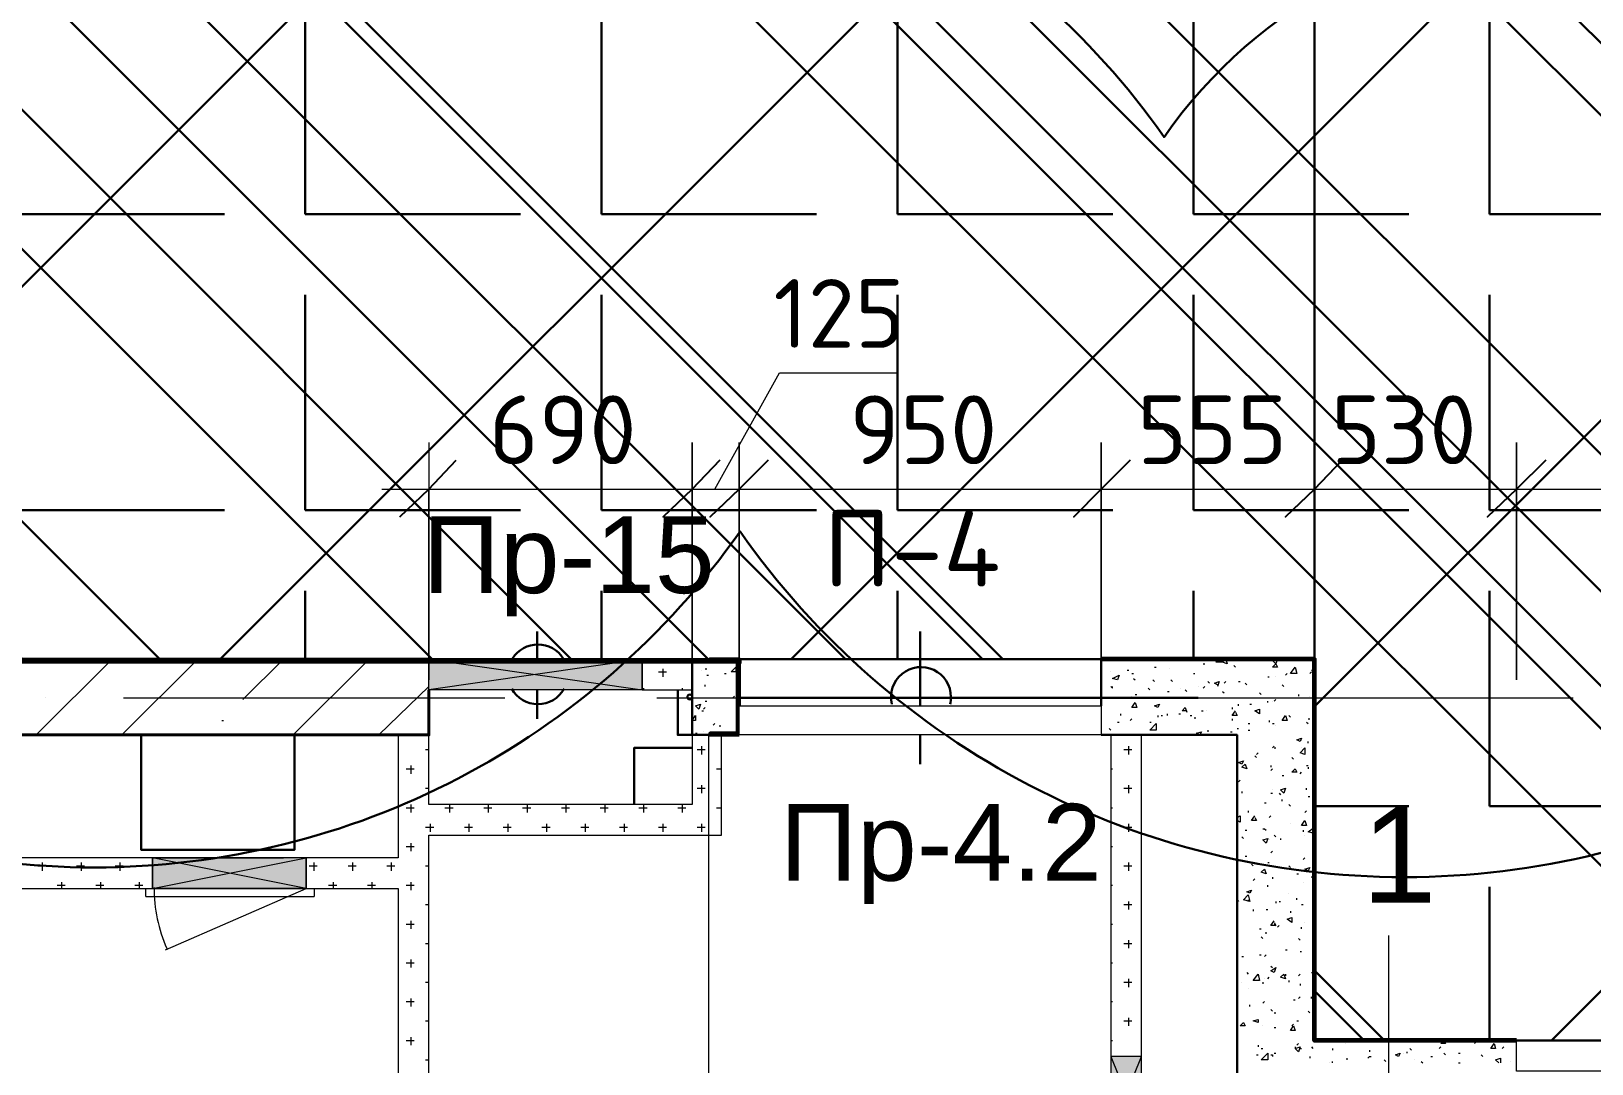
# Model space of a CAD drawing. Header units: millimetres. Extents: x -84737 to 172119, y -43083 to 59399.
# Drawn here: x 18666 to 22753, y 43519 to 46224 of the extents above; entities that cross this region are included whole.
import ezdxf

# ---------------------------------------------------------------- set-up
doc = ezdxf.new("R2010")
doc.units = ezdxf.units.MM
for name, color, linetype, lineweight in [('17) Краска СТ-3.1 стена', 6, 'Continuous', 60), ('19) Краска ПТ-5 потолок', 161, 'Continuous', 30), ('20) Шпакл. баз. фин Стена', 40, 'Continuous', 60), ('22) Шпакл. баз. фин. Потолок', 102, 'Continuous', 30), ('3) Плинутс ПЛ-1', 6, 'Continuous', 30), ('5) Затарка материала', 160, 'Continuous', 30), ('6) Уборка мусора', 20, 'Continuous', 30), ('9) Плитка КР-2 600х600', 110, 'Continuous', 30)]:
    doc.layers.add(name, color=color, linetype=linetype, lineweight=lineweight)
for name, color, linetype in [('PDF _Двери', 7, 'Continuous'), ('PDF _Марки', 7, 'Continuous'), ('PDF _Обобщенные модели', 7, 'Continuous'), ('PDF _Окна', 7, 'Continuous'), ('PDF _Оси', 7, 'Continuous'), ('PDF _Перекрытия', 7, 'Continuous'), ('PDF _Размеры-100', 7, 'Continuous'), ('PDF _Стены', 7, 'Continuous'), ('PDF _Текст', 7, 'Continuous'), ('PDF _Элементы узлов', 7, 'Continuous')]:
    doc.layers.add(name, color=color, linetype=linetype)
doc.styles.add('PDF GOSTCommon', font='arial.ttf')
doc.styles.add('PDF ISOCPEUR', font='isocpeur.ttf')

msp = doc.modelspace()

# ---------------------------------------------------------------- hatches: boundary and pattern name
at = {"layer": '19) Краска ПТ-5 потолок'}
h = msp.add_hatch(dxfattribs=at)
h.set_pattern_fill('ANSI34', color=256, scale=80, angle=90)
h.paths.add_polyline_path([(22027.2, 47077.3), (10407.1, 47077.3), (10407.1, 45159.6), (12786.1, 45159.6), (12786.1, 44579.7), (22027.2, 44579.7)])
h.paths.add_polyline_path([(26785.3, 47077.3), (24503.6, 47077.3), (22027.2, 47077.3), (22027.2, 43580.7), (26785.3, 43580.7)])
h.paths.add_polyline_path([(34714, 47077.3), (26785.3, 47077.3), (26785.3, 44579.7), (34714, 44579.7)])
h.paths.add_polyline_path([(30256.5, 49778.1), (24503.6, 49778.1), (24503.6, 47077.3), (30256.5, 47077.3)])
h.paths.add_polyline_path([(44556.2, 47077.3), (39984.4, 47077.3), (34904.5, 47077.3), (34904.5, 44579.7), (44556.2, 44579.7)])
h.paths.add_polyline_path([(44556.2, 49096.5), (41457.5, 49096.5), (41457.5, 49778.1), (39984.4, 49778.1), (39984.4, 47077.3), (44556.2, 47077.3)])
at = {"layer": '22) Шпакл. баз. фин. Потолок'}
h = msp.add_hatch(dxfattribs=at)
h.set_pattern_fill('ANSI37', color=256, scale=333)
h.paths.add_polyline_path([(22027.2, 47077.3), (10407.1, 47077.3), (10407.1, 45159.6), (12786.1, 45159.6), (12786.1, 44579.7), (22027.2, 44579.7)])
h.paths.add_polyline_path([(26785.3, 47077.3), (24503.6, 47077.3), (22027.2, 47077.3), (22027.2, 43580.7), (26785.3, 43580.7)])
h.paths.add_polyline_path([(34714, 47077.3), (26785.3, 47077.3), (26785.3, 44579.7), (34714, 44579.7)])
h.paths.add_polyline_path([(30256.5, 49778.1), (24503.6, 49778.1), (24503.6, 47077.3), (30256.5, 47077.3)])
h.paths.add_polyline_path([(44556.2, 47077.3), (39984.4, 47077.3), (34904.5, 47077.3), (34904.5, 44579.7), (44556.2, 44579.7)])
h.paths.add_polyline_path([(44556.2, 49096.5), (41457.5, 49096.5), (41457.5, 49778.1), (39984.4, 49778.1), (39984.4, 47077.3), (44556.2, 47077.3)])
at = {"layer": '9) Плитка КР-2 600х600'}
h = msp.add_hatch(dxfattribs=at)
h.set_pattern_fill('ANGLE', color=256, scale=111)
h.set_pattern_definition([(0, (0, 0), (0, 775.335), [563.88, -211.455]), (90, (0, 0), (-775.335, 5e-14), [563.88, -211.455])])
h.paths.add_polyline_path([(22027.2, 47077.3), (10407.1, 47077.3), (10407.1, 45159.6), (12786.1, 45159.6), (12786.1, 44579.7), (22027.2, 44579.7)])
h.paths.add_polyline_path([(26785.3, 47077.3), (24503.6, 47077.3), (22027.2, 47077.3), (22027.2, 43580.7), (26785.3, 43580.7)])
h.paths.add_polyline_path([(34714, 47077.3), (26785.3, 47077.3), (26785.3, 44579.7), (34714, 44579.7)])
h.paths.add_polyline_path([(30256.5, 49778.1), (24503.6, 49778.1), (24503.6, 47077.3), (30256.5, 47077.3)])
h.paths.add_polyline_path([(44556.2, 47077.3), (39984.4, 47077.3), (34904.5, 47077.3), (34904.5, 44579.7), (44556.2, 44579.7)])
h.paths.add_polyline_path([(44556.2, 49096.5), (41457.5, 49096.5), (41457.5, 49778.1), (39984.4, 49778.1), (39984.4, 47077.3), (44556.2, 47077.3)])

# ---------------------------------------------------------------- linework, layer by layer
at = {"layer": '17) Краска СТ-3.1 стена'}
for points in [[(20526.5, 44573.4), (12786.1, 44573.4), (12786.1, 45159.6), (10407.1, 45159.6)], [(22556.3, 43580.7), (22027.2, 43580.7), (22027.2, 44579.7), (21468.4, 44579.7)]]:
    msp.add_lwpolyline(points, dxfattribs=at)
at = {"layer": '20) Шпакл. баз. фин Стена'}
for points in [[(20526.5, 44573.4), (12786.1, 44573.4), (12786.1, 45159.6), (10407.1, 45159.6)], [(22556.3, 43580.7), (22027.2, 43580.7), (22027.2, 44579.7), (21468.4, 44579.7)]]:
    msp.add_lwpolyline(points, dxfattribs=at)
at = {"layer": '3) Плинутс ПЛ-1'}
for points in [[(20526.5, 44573.4), (12786.1, 44573.4), (12786.1, 45159.6), (10407.1, 45159.6)], [(22556.3, 43580.7), (22027.2, 43580.7), (22027.2, 44579.7), (21468.4, 44579.7)]]:
    msp.add_lwpolyline(points, dxfattribs=at)
at = {"layer": '5) Затарка материала'}
msp.add_lwpolyline([(14005.6, 44914.1, -0.520567), (15891.5, 45947, -0.520567), (18277.8, 45947, -0.520567), (21632.8, 45947, -0.520567), (23780.9, 45947, -0.520567), (25898.1, 45947, -0.520567), (28535.8, 45947, -0.520567), (30735.2, 45947, -0.520567), (33386.2, 45947, -0.520567), (35941.4, 45947, -0.520567), (38114.4, 45947, -0.520567), (40309.8, 45947, -0.520567), (41526.6, 44914.1, -0.520567), (38424.9, 44914.1, -0.520567), (34946.2, 44914.1, -0.520567), (31919.6, 44914.1, -0.520567), (29416.6, 44914.1, -0.520567), (26366.2, 44914.1, -0.520567), (24002.3, 44914.1, -0.520567), (20522.4, 44914.1, -0.520567), (17139.8, 44914.1, -0.520567)], format="xyb", close=True, dxfattribs=at)
at = {"layer": '6) Уборка мусора'}
msp.add_lwpolyline([(14005.6, 44914.1, -0.520567), (15891.5, 45947, -0.520567), (18277.8, 45947, -0.520567), (21632.8, 45947, -0.520567), (23780.9, 45947, -0.520567), (25898.1, 45947, -0.520567), (28535.8, 45947, -0.520567), (30735.2, 45947, -0.520567), (33386.2, 45947, -0.520567), (35941.4, 45947, -0.520567), (38114.4, 45947, -0.520567), (40309.8, 45947, -0.520567), (41526.6, 44914.1, -0.520567), (38424.9, 44914.1, -0.520567), (34946.2, 44914.1, -0.520567), (31919.6, 44914.1, -0.520567), (29416.6, 44914.1, -0.520567), (26366.2, 44914.1, -0.520567), (24002.3, 44914.1, -0.520567), (20522.4, 44914.1, -0.520567), (17139.8, 44914.1, -0.520567)], format="xyb", close=True, dxfattribs=at)
at = {"layer": '9) Плитка КР-2 600х600'}
msp.add_lwpolyline([(10407.1, 45159.6), (10407.1, 47077.3), (22027.2, 47077.3), (22027.2, 44579.7), (12786.1, 44579.7)], dxfattribs=at)
msp.add_lwpolyline([(22027.2, 47077.3), (26785.3, 47077.3), (26785.3, 43580.7), (22027.2, 43580.7)], close=True, dxfattribs=at)
at = {"layer": 'PDF _Двери', "lineweight": 18}
for points in [[(20520.2, 44456.9), (21468.4, 44456.9), (21468.4, 44380.7), (20520.2, 44380.7)], [(24004.1, 43500.2), (22556.3, 43500.2), (22556.3, 43580.7), (24004.1, 43580.7)]]:
    msp.add_lwpolyline(points, close=True, dxfattribs=at)
at = {"layer": 'PDF _Марки', "lineweight": 9}
for points in [[(20439.7, 44380.7), (20439.7, 43356.3)], [(22221.9, 43479.1), (22221.9, 43855.8)]]:
    msp.add_lwpolyline(points, dxfattribs=at)
at = {"layer": 'PDF _Обобщенные модели', "lineweight": 30}
for points in [[(19991, 44651.7), (19991, 44579.7)], [(20994.3, 44651.7), (20994.3, 44456.9)], [(19991, 44499.3), (19991, 44423.1)], [(20359.3, 44499.3), (20359.3, 44380.7), (20397.4, 44380.7)], [(20520.2, 44478.1), (21722.4, 44478.1)], [(20994.3, 44380.7), (20994.3, 44304.5)]]:
    msp.add_lwpolyline(points, dxfattribs=at)
at = {"layer": 'PDF _Обобщенные модели', "lineweight": 50}
msp.add_lwpolyline([(20520.2, 44456.9), (20520.2, 44579.7), (20444, 44579.7), (20444, 44575.5), (20515.9, 44575.5), (20515.9, 44385), (20444, 44385), (20444, 44380.7), (20520.2, 44380.7)], dxfattribs=at)
at = {"layer": 'PDF _Обобщенные модели', "lineweight": 30}
msp.add_lwpolyline([(21072.4, 44461.3, 0.061079), (21074.7, 44480.2, 1.130009), (20920.4, 44461.3)], format="xyb", dxfattribs=at)
msp.add_circle((20391.1, 44480.2), 6.35, dxfattribs=at)
for start, end in [(32.2308, 147.7692), (208.9637, 331.0363)]:
    msp.add_arc((19993.1, 44539.5), 78.3, start, end, dxfattribs=at)
at = {"layer": 'PDF _Окна', "color": 8, "true_color": 0x808080, "transparency": 33554559}
for points in [[(19707.4, 44499.3), (20266.2, 44499.3), (19707.4, 44579.7)], [(20266.2, 44499.3), (19707.4, 44579.7), (20266.2, 44579.7)], [(19385.7, 44059), (18983.5, 44059), (19385.7, 43978.6)], [(18983.5, 44059), (19385.7, 43978.6), (18983.5, 43978.6)], [(21493.8, 43538.3), (21493.8, 43339.4), (21574.2, 43538.3)], [(21493.8, 43339.4), (21574.2, 43538.3), (21574.2, 43339.4)]]:
    msp.add_solid(points, dxfattribs=at)
at = {"layer": 'PDF _Оси', "lineweight": 9}
for points in [[(18704.1, 44478.1), (18704.1, 44478.1)], [(18907.3, 44478.1), (19906.4, 44478.1)], [(20105.3, 44478.1), (20105.3, 44478.1)], [(20304.3, 44478.1), (21307.5, 44478.1)], [(21506.5, 44478.1), (21506.5, 44478.1)], [(21705.5, 44478.1), (22704.5, 44478.1)]]:
    msp.add_lwpolyline(points, dxfattribs=at)
at = {"layer": 'PDF _Перекрытия', "lineweight": 30}
for points in [[(19356, 44380.7), (19356, 44080.2), (18953.9, 44080.2), (18953.9, 44380.7)], [(20245, 44198.7), (20245, 44346.9), (20397.4, 44346.9)]]:
    msp.add_lwpolyline(points, dxfattribs=at)
at = {"layer": 'PDF _Размеры-100', "lineweight": 9}
for points in [[(20456.7, 45024.2), (20626, 45329), (20935, 45329)], [(19584.6, 45024.2), (20397.4, 45024.2), (20520.2, 45024.2), (21468.4, 45024.2), (22027.2, 45024.2), (22556.3, 45024.2), (24004.1, 45024.2), (24304.6, 45024.2), (24503.6, 45024.2), (24804.1, 45024.2), (26256.1, 45024.2), (26785.3, 45024.2), (27339.8, 45024.2), (28292.3, 45024.2), (28415.1, 45024.2), (29105.1, 45024.2), (29105.1, 44524.7), (29105.1, 45146.9), (29105.1, 44524.7), (29105.1, 45024.2), (34824.1, 45024.2)], [(19707.4, 45146.9), (19707.4, 44524.7), (19707.4, 45024.2)]]:
    msp.add_lwpolyline(points, dxfattribs=at)
for points in [[(20397.4, 45024.2), (20397.4, 44524.7), (20397.4, 45146.9), (20397.4, 44524.7)], [(20520.2, 45024.2), (20520.2, 44524.7), (20520.2, 45146.9), (20520.2, 44524.7)], [(21468.4, 45024.2), (21468.4, 44524.7), (21468.4, 45146.9), (21468.4, 44524.7)], [(22027.2, 45024.2), (22027.2, 44524.7), (22027.2, 45146.9), (22027.2, 44524.7)], [(22556.3, 45024.2), (22556.3, 44524.7), (22556.3, 45146.9), (22556.3, 44524.7)]]:
    msp.add_lwpolyline(points, close=True, dxfattribs=at)
at = {"layer": 'PDF _Размеры-100', "lineweight": 25}
msp.add_lwpolyline([(19631.2, 44952.2), (19707.4, 45024.2), (19779.4, 45100.4)], dxfattribs=at)
for points in [[(20469.4, 45100.4), (20397.4, 45024.2), (20321.2, 44952.2), (20397.4, 45024.2)], [(20596.4, 45100.4), (20520.2, 45024.2), (20444, 44952.2), (20520.2, 45024.2)], [(21544.6, 45100.4), (21468.4, 45024.2), (21396.4, 44952.2), (21468.4, 45024.2)], [(22099.1, 45100.4), (22027.2, 45024.2), (21951, 44952.2), (22027.2, 45024.2)], [(22632.5, 45100.4), (22556.3, 45024.2), (22480.1, 44952.2), (22556.3, 45024.2)]]:
    msp.add_lwpolyline(points, close=True, dxfattribs=at)
at = {"layer": 'PDF _Стены', "lineweight": 40}
for points in [[(19707.4, 44579.7), (12303.5, 44579.7), (12303.5, 44380.7)], [(12384, 44380.7), (19707.4, 44380.7), (19707.4, 44499.3)]]:
    msp.add_lwpolyline(points, dxfattribs=at)
at = {"layer": 'PDF _Стены', "lineweight": 9}
for points in [[(18678.7, 44380.7), (18877.7, 44579.7)], [(18903.1, 44380.7), (19102, 44579.7)], [(19220.6, 44473.9), (19326.4, 44579.7)], [(19351.8, 44380.7), (19550.8, 44579.7)], [(20321.2, 44533.1), (20321.2, 44554.3)], [(20422.8, 44550.1), (20422.8, 44550.1)], [(20439.7, 44579.7), (20444, 44575.5), (20427, 44575.5), (20427, 44579.7)], [(20431.3, 44571.2), (20435.5, 44571.2)], [(20431.3, 44554.3), (20435.5, 44554.3)], [(20477.8, 44571.2), (20482.1, 44571.2)], [(20520.2, 44550.1), (20520.2, 44545.8)], [(21536.1, 44550.1), (21540.4, 44550.1)], [(21608.1, 44558.5), (21612.3, 44558.5)], [(21646.2, 44554.3), (21646.2, 44554.3)], [(21722.4, 44575.5), (21726.6, 44575.5)], [(21735.1, 44567), (21739.3, 44567)], [(21781.7, 44579.7), (21785.9, 44571.2), (21769, 44571.2), (21773.2, 44579.7)], [(21815.5, 44562.8), (21819.8, 44558.5)], [(21929.8, 44579.7), (21925.6, 44567), (21917.1, 44575.5), (21925.6, 44579.7), (21925.6, 44575.5)], [(22018.7, 44550.1), (22022.9, 44550.1)], [(20308.5, 44545.8), (20329.7, 44545.8)], [(20431.3, 44507.7), (20431.3, 44512)], [(20435.5, 44537.4), (20439.7, 44537.4)], [(20482.1, 44541.6), (20486.3, 44541.6)], [(21493.8, 44545.8), (21493.8, 44545.8)], [(21548.8, 44541.6), (21553.1, 44541.6)], [(21553.1, 44528.9), (21557.3, 44524.7)], [(21603.9, 44524.7), (21608.1, 44520.4)], [(21650.4, 44524.7), (21654.7, 44520.4)], [(21709.7, 44541.6), (21713.9, 44541.6)], [(21747.8, 44520.4), (21752, 44516.2)], [(21773.2, 44512), (21764.7, 44516.2), (21777.4, 44520.4), (21773.2, 44507.7)], [(21790.1, 44516.2), (21794.4, 44520.4)], [(21828.2, 44520.4), (21832.5, 44520.4)], [(21845.2, 44516.2), (21849.4, 44512)], [(21904.4, 44533.1), (21908.6, 44533.1)], [(21925.6, 44533.1), (21925.6, 44533.1)], [(21942.5, 44512), (21946.7, 44507.7)], [(21951, 44537.4), (21955.2, 44541.6)], [(22014.5, 44541.6), (22018.7, 44545.8)], [(19576.2, 44380.7), (19707.4, 44507.7)], [(20270.4, 44499.3), (20270.4, 44503.5)], [(20372, 44499.3), (20372, 44503.5)], [(20431.3, 44469.6), (20435.5, 44469.6)], [(20444, 44478.1), (20448.2, 44478.1)], [(20503.2, 44478.1), (20507.5, 44482.3)], [(21489.6, 44478.1), (21493.8, 44478.1)], [(21493.8, 44507.7), (21498, 44503.5), (21498, 44507.7)], [(21548.8, 44482.3), (21548.8, 44482.3)], [(21557.3, 44486.6), (21561.5, 44486.6)], [(21591.2, 44503.5), (21595.4, 44499.3)], [(21642, 44495), (21646.2, 44495)], [(21675.8, 44503.5), (21675.8, 44503.5)], [(21688.5, 44499.3), (21692.8, 44495)], [(21722.4, 44507.7), (21722.4, 44507.7)], [(21735.1, 44503.5), (21739.3, 44507.7)], [(21785.9, 44495), (21790.1, 44490.8)], [(21883.2, 44490.8), (21887.5, 44486.6)], [(21904.4, 44465.4), (21904.4, 44469.6)], [(21917.1, 44469.6), (21917.1, 44469.6)], [(21921.3, 44469.6), (21925.6, 44473.9)], [(21972.1, 44478.1), (21976.4, 44478.1)], [(21984.8, 44486.6), (21984.8, 44482.3)], [(22014.5, 44482.3), (22014.5, 44482.3)], [(22022.9, 44486.6), (22027.2, 44486.6)], [(20422.8, 44444.2), (20427, 44444.2)], [(20427, 44448.5), (20431.3, 44452.7)], [(21519.2, 44435.8), (21519.2, 44431.5)], [(21616.6, 44431.5), (21616.6, 44427.3)], [(21625, 44431.5), (21629.3, 44431.5)], [(21642, 44431.5), (21642, 44435.8)], [(21671.6, 44435.8), (21675.8, 44435.8)], [(21692.8, 44444.2), (21680.1, 44444.2), (21688.5, 44452.7), (21692.8, 44440)], [(21701.2, 44431.5), (21705.5, 44431.5)], [(21713.9, 44427.3), (21713.9, 44423.1)], [(21730.9, 44444.2), (21735.1, 44444.2)], [(21743.6, 44444.2), (21743.6, 44444.2)], [(21811.3, 44452.7), (21811.3, 44448.5)], [(21819.8, 44440), (21824, 44431.5), (21811.3, 44431.5), (21819.8, 44444.2)], [(21828.2, 44456.9), (21828.2, 44461.2)], [(21857.8, 44461.2), (21862.1, 44461.2)], [(21959.4, 44431.5), (21963.7, 44427.3)], [(19165.5, 44418.8), (19169.8, 44418.8)], [(20427, 44389.2), (20427, 44389.2)], [(20452.4, 44406.1), (20456.7, 44410.4)], [(20469.4, 44406.1), (20469.4, 44401.9)], [(20520.2, 44401.9), (20520.2, 44401.9)], [(21489.6, 44397.7), (21493.8, 44393.4)], [(21510.7, 44414.6), (21515, 44414.6)], [(21544.6, 44418.8), (21548.8, 44423.1)], [(21595.4, 44414.6), (21599.6, 44414.6)], [(21747.8, 44393.4), (21747.8, 44389.2)], [(21807.1, 44389.2), (21811.3, 44389.2)], [(21811.3, 44423.1), (21811.3, 44418.8)], [(21824, 44397.7), (21828.2, 44397.7)], [(21824, 44397.7), (21824, 44397.7)], [(21853.6, 44410.4), (21857.8, 44410.4)], [(21853.6, 44393.4), (21857.8, 44393.4)], [(21908.6, 44418.8), (21908.6, 44414.6)], [(21917.1, 44410.4), (21921.3, 44410.4)], [(21925.6, 44406.1), (21925.6, 44406.1)], [(22006, 44414.6), (22010.2, 44410.4)], [(22010.2, 44423.1), (22014.5, 44423.1)], [(20405.9, 44385), (20410.1, 44385)], [(20422.8, 44329.9), (20422.8, 44351.1)], [(20460.9, 44380.7), (20465.1, 44380.7)], [(20465.1, 44380.7), (20465.1, 44380.7)], [(20507.5, 44380.7), (20507.5, 44380.7)], [(20520.2, 44380.7), (20511.7, 44385), (20520.2, 44385)], [(21540.4, 44329.9), (21540.4, 44351.1)], [(21730.9, 44385), (21730.9, 44385)], [(21807.1, 44380.7), (21807.1, 44380.7)], [(21807.1, 44380.7), (21807.1, 44380.7)], [(21917.1, 44346.9), (21921.3, 44351.1)], [(21921.3, 44346.9), (21925.6, 44346.9)], [(21993.3, 44346.9), (21993.3, 44346.9)], [(22010.2, 44359.6), (22010.2, 44363.8)], [(19698.9, 44342.6), (19707.4, 44342.6)], [(20410.1, 44342.6), (20431.3, 44342.6)], [(21527.7, 44342.6), (21548.8, 44342.6)], [(21824, 44338.4), (21824, 44338.4)], [(21870.5, 44325.7), (21874.8, 44321.5)], [(21874.8, 44329.9), (21879, 44334.2)], [(21967.9, 44321.5), (21972.1, 44317.2)], [(19648.1, 44291.8), (19669.3, 44291.8)], [(19660.8, 44279.1), (19660.8, 44300.3)], [(20460.9, 44291.8), (20473.6, 44291.8)], [(20473.6, 44279.1), (20473.6, 44300.3)], [(21493.8, 44291.8), (21498, 44291.8)], [(21912.9, 44300.3), (21912.9, 44296.1)], [(21912.9, 44287.6), (21917.1, 44291.8)], [(21942.5, 44274.9), (21946.7, 44274.9)], [(21989.1, 44279.1), (21993.3, 44283.4)], [(22006, 44300.3), (22010.2, 44300.3)], [(22010.2, 44296.1), (22010.2, 44291.8)], [(19698.9, 44241), (19707.4, 44241)], [(20410.1, 44241), (20431.3, 44241)], [(20422.8, 44228.3), (20422.8, 44249.5)], [(21527.7, 44241), (21548.8, 44241)], [(21540.4, 44228.3), (21540.4, 44249.5)], [(21828.2, 44258), (21832.5, 44262.2)], [(21836.7, 44232.6), (21836.7, 44228.3)], [(21912.9, 44228.3), (21917.1, 44228.3)], [(21917.1, 44236.8), (21917.1, 44236.8)], [(21934, 44228.3), (21938.3, 44224.1)], [(22006, 44236.8), (22006, 44241)], [(22022.9, 44258), (22022.9, 44253.7)], [(19648.1, 44190.2), (19669.3, 44190.2)], [(19660.8, 44177.5), (19660.8, 44198.7)], [(19749.7, 44190.2), (19770.9, 44190.2)], [(19762.4, 44177.5), (19762.4, 44198.7)], [(19851.3, 44190.2), (19872.5, 44190.2)], [(19864, 44177.5), (19864, 44198.7)], [(19952.9, 44190.2), (19974.1, 44190.2)], [(19965.6, 44177.5), (19965.6, 44198.7)], [(20054.5, 44190.2), (20075.7, 44190.2)], [(20067.2, 44177.5), (20067.2, 44198.7)], [(20156.1, 44190.2), (20177.3, 44190.2)], [(20168.8, 44177.5), (20168.8, 44198.7)], [(20257.7, 44190.2), (20278.9, 44190.2)], [(20270.4, 44177.5), (20270.4, 44198.7)], [(20359.3, 44190.2), (20380.5, 44190.2)], [(20372, 44177.5), (20372, 44198.7)], [(20460.9, 44190.2), (20473.6, 44190.2)], [(20473.6, 44177.5), (20473.6, 44198.7)], [(21493.8, 44190.2), (21498, 44190.2)], [(21895.9, 44202.9), (21900.2, 44202.9)], [(21942.5, 44207.2), (21942.5, 44211.4)], [(21959.4, 44198.7), (21963.7, 44194.5)], [(22010.2, 44219.9), (22014.5, 44219.9)], [(19711.6, 44126.7), (19711.6, 44147.9)], [(19813.2, 44126.7), (19813.2, 44147.9)], [(19914.8, 44126.7), (19914.8, 44147.9)], [(20016.4, 44126.7), (20016.4, 44147.9)], [(20118, 44126.7), (20118, 44147.9)], [(20219.6, 44126.7), (20219.6, 44147.9)], [(20321.2, 44126.7), (20321.2, 44147.9)], [(20422.8, 44126.7), (20422.8, 44147.9)], [(21540.4, 44126.7), (21540.4, 44147.9)], [(21824, 44164.8), (21832.5, 44169.1), (21832.5, 44152.1), (21824, 44156.4)], [(21853.6, 44181.8), (21853.6, 44177.5)], [(21870.5, 44164.8), (21874.8, 44156.4), (21862.1, 44156.4), (21870.5, 44169.1)], [(21908.6, 44164.8), (21912.9, 44169.1)], [(21963.7, 44147.9), (21963.7, 44147.9)], [(22001.8, 44177.5), (22006, 44181.8)], [(19698.9, 44139.4), (19707.4, 44139.4), (19720.1, 44139.4)], [(19800.5, 44139.4), (19821.7, 44139.4)], [(19902.1, 44139.4), (19923.3, 44139.4)], [(20003.7, 44139.4), (20024.9, 44139.4)], [(20105.3, 44139.4), (20126.5, 44139.4)], [(20206.9, 44139.4), (20228.1, 44139.4)], [(20308.5, 44139.4), (20329.7, 44139.4)], [(20410.1, 44139.4), (20431.3, 44139.4)], [(21527.7, 44139.4), (21548.8, 44139.4)], [(21836.7, 44114), (21840.9, 44109.8)], [(21845.2, 44131), (21849.4, 44131)], [(21891.7, 44135.2), (21895.9, 44135.2), (21900.2, 44131)], [(21908.6, 44105.6), (21908.6, 44105.6)], [(21921.3, 44118.3), (21925.6, 44114)], [(21938.3, 44109.8), (21938.3, 44105.6)], [(21997.5, 44131), (21997.5, 44126.7)], [(22001.8, 44118.3), (22001.8, 44118.3)], [(22027.2, 44122.5), (22010.2, 44126.7), (22027.2, 44139.4)], [(19648.1, 44088.7), (19669.3, 44088.7)], [(19660.8, 44076), (19660.8, 44097.1)], [(21493.8, 44088.7), (21498, 44088.7)], [(21845.2, 44063.3), (21849.4, 44063.3)], [(21912.9, 44071.7), (21917.1, 44076)], [(18683, 44037.9), (18704.1, 44037.9)], [(18695.7, 44025.2), (18695.7, 44046.3)], [(18784.6, 44037.9), (18805.7, 44037.9)], [(18797.3, 44025.2), (18797.3, 44046.3)], [(18886.2, 44037.9), (18907.3, 44037.9)], [(18898.9, 44025.2), (18898.9, 44046.3)], [(19394.1, 44037.9), (19415.3, 44037.9)], [(19406.8, 44025.2), (19406.8, 44046.3)], [(19495.7, 44037.9), (19516.9, 44037.9)], [(19508.4, 44025.2), (19508.4, 44046.3)], [(19597.3, 44037.9), (19618.5, 44037.9)], [(19610, 44025.2), (19610, 44046.3)], [(19698.9, 44037.9), (19707.4, 44037.9)], [(21527.7, 44037.9), (21548.8, 44037.9)], [(21540.4, 44025.2), (21540.4, 44046.3)], [(21862.1, 44042.1), (21866.3, 44037.9)], [(21904.4, 44046.3), (21908.6, 44046.3)], [(21959.4, 44037.9), (21963.7, 44033.6)], [(21997.5, 44054.8), (22001.8, 44059)], [(22022.9, 44025.2), (22022.9, 44025.2)], [(18733.8, 43987.1), (18754.9, 43987.1)], [(18746.5, 43978.6), (18746.5, 43995.5)], [(18835.4, 43987.1), (18856.5, 43987.1)], [(18848.1, 43978.6), (18848.1, 43995.5)], [(18937, 43987.1), (18958.1, 43987.1)], [(18949.6, 43978.6), (18949.6, 43995.5)], [(19444.9, 43987.1), (19466.1, 43987.1)], [(19457.6, 43978.6), (19457.6, 43995.5)], [(19546.5, 43987.1), (19567.7, 43987.1)], [(19559.2, 43978.6), (19559.2, 43995.5)], [(19648.1, 43987.1), (19669.3, 43987.1)], [(19660.8, 43974.4), (19660.8, 43995.5)], [(21493.8, 43987.1), (21498, 43987.1)], [(21866.3, 43999.8), (21870.5, 44004)], [(21904.4, 43982.8), (21904.4, 43987.1)], [(21917.1, 44008.2), (21917.1, 44004)], [(21980.6, 44016.7), (21984.8, 44016.7)], [(21997.5, 43995.5), (21997.5, 43995.5)], [(22027.2, 44008.2), (22018.7, 44008.2), (22027.2, 44012.5)], [(21540.4, 43923.6), (21540.4, 43944.7)], [(21824, 43949), (21828.2, 43944.7)], [(21853.6, 43949), (21853.6, 43944.7)], [(21925.6, 43944.7), (21925.6, 43940.5)], [(21934, 43944.7), (21938.3, 43944.7)], [(21959.4, 43965.9), (21959.4, 43965.9)], [(21980.6, 43949), (21980.6, 43953.2)], [(22022.9, 43940.5), (22022.9, 43936.3)], [(19698.9, 43936.3), (19707.4, 43936.3)], [(21527.7, 43936.3), (21548.8, 43936.3)], [(21866.3, 43923.6), (21866.3, 43919.3)], [(21900.2, 43923.6), (21904.4, 43923.6)], [(21963.7, 43919.3), (21963.7, 43915.1)], [(21993.3, 43936.3), (21997.5, 43936.3)], [(19648.1, 43885.5), (19669.3, 43885.5)], [(19660.8, 43872.8), (19660.8, 43893.9)], [(21493.8, 43885.5), (21498, 43885.5)], [(21883.2, 43872.8), (21887.5, 43872.8)], [(21900.2, 43860.1), (21900.2, 43864.3)], [(21921.3, 43889.7), (21925.6, 43881.2), (21912.9, 43881.2), (21921.3, 43893.9)], [(21921.3, 43885.5), (21925.6, 43881.2)], [(21929.8, 43877), (21934, 43881.2)], [(21993.3, 43872.8), (21993.3, 43877)], [(22001.8, 43889.7), (22001.8, 43889.7)], [(19698.9, 43834.7), (19707.4, 43834.7)], [(21527.7, 43834.7), (21548.8, 43834.7)], [(21540.4, 43822), (21540.4, 43843.1)], [(21887.5, 43851.6), (21891.7, 43847.4)], [(21951, 43817.7), (21955.2, 43817.7)], [(21984.8, 43847.4), (21989.1, 43843.1)], [(19648.1, 43783.9), (19669.3, 43783.9)], [(19660.8, 43771.2), (19660.8, 43792.3)], [(21493.8, 43783.9), (21498, 43783.9)], [(21836.7, 43800.8), (21840.9, 43800.8)], [(21883.2, 43805), (21887.5, 43805)], [(21895.9, 43800.8), (21900.2, 43805)], [(21912.9, 43775.4), (21917.1, 43771.2)], [(21989.1, 43813.5), (21993.3, 43813.5)], [(22022.9, 43792.3), (22022.9, 43792.3)], [(19698.9, 43733.1), (19707.4, 43733.1)], [(21527.7, 43733.1), (21548.8, 43733.1)], [(21540.4, 43720.4), (21540.4, 43741.5)], [(21836.7, 43733.1), (21836.7, 43733.1)], [(21849.4, 43758.5), (21853.6, 43754.2)], [(21891.7, 43733.1), (21891.7, 43728.8)], [(21895.9, 43741.5), (21895.9, 43741.5)], [(21904.4, 43741.5), (21908.6, 43745.8)], [(21951, 43754.2), (21951, 43750)], [(21959.4, 43737.3), (21959.4, 43733.1)], [(21984.8, 43750), (21989.1, 43754.2)], [(22018.7, 43758.5), (22022.9, 43758.5)], [(21853.6, 43716.1), (21853.6, 43716.1)], [(21984.8, 43690.7), (21989.1, 43695)], [(21989.1, 43728.8), (21989.1, 43724.6)], [(22018.7, 43690.7), (22018.7, 43695)], [(19648.1, 43682.3), (19669.3, 43682.3)], [(19660.8, 43669.6), (19660.8, 43690.7)], [(21493.8, 43682.3), (21498, 43682.3)], [(21857.8, 43669.6), (21857.8, 43673.8)], [(21891.7, 43678), (21895.9, 43682.3)], [(21912.9, 43661.1), (21917.1, 43656.9)], [(21921.3, 43652.6), (21925.6, 43652.6)], [(21972.1, 43686.5), (21976.4, 43686.5)], [(22010.2, 43656.9), (22014.5, 43652.6)], [(22027.2, 43686.5), (22022.9, 43690.7), (22027.2, 43690.7)], [(19698.9, 43631.5), (19707.4, 43631.5)], [(21527.7, 43631.5), (21548.8, 43631.5)], [(21540.4, 43618.8), (21540.4, 43639.9)], [(21891.7, 43618.8), (21891.7, 43618.8)], [(21921.3, 43614.5), (21925.6, 43614.5)], [(21967.9, 43618.8), (21972.1, 43623)], [(21980.6, 43631.5), (21984.8, 43631.5)], [(19648.1, 43580.7), (19669.3, 43580.7)], [(19660.8, 43568), (19660.8, 43589.1)], [(21493.8, 43580.7), (21498, 43580.7)], [(21980.6, 43568), (21984.8, 43572.2)], [(22107.6, 43572.2), (22107.6, 43572.2)], [(22128.8, 43580.7), (22128.8, 43576.4)], [(22382.8, 43576.4), (22387, 43576.4)], [(22446.3, 43572.2), (22450.5, 43576.4)], [(19698.9, 43529.9), (19707.4, 43529.9)], [(21540.4, 43538.3), (21540.4, 43538.3)], [(21874.8, 43542.6), (21879, 43542.6)], [(21879, 43568), (21879, 43563.7)], [(21887.5, 43559.5), (21891.7, 43559.5)], [(21912.9, 43542.6), (21917.1, 43542.6), (21917.1, 43538.3)], [(21921.3, 43546.8), (21925.6, 43546.8)], [(21976.4, 43563.7), (21976.4, 43559.5)], [(21989.1, 43559.5), (21993.3, 43559.5)], [(22014.5, 43538.3), (22014.5, 43534.1)], [(22018.7, 43563.7), (22022.9, 43559.5)], [(22073.7, 43559.5), (22073.7, 43555.3)], [(22111.8, 43534.1), (22111.8, 43529.9)], [(22166.9, 43534.1), (22171.1, 43538.3), (22175.3, 43538.3)], [(22171.1, 43555.3), (22171.1, 43551)], [(22209.2, 43529.9), (22213.4, 43525.6)], [(22260, 43546.8), (22260, 43546.8)], [(22268.5, 43551), (22268.5, 43546.8)], [(22276.9, 43559.5), (22281.2, 43555.3)], [(22289.6, 43529.9), (22289.6, 43529.9)], [(22332, 43538.3), (22336.2, 43538.3)], [(22353.1, 43559.5), (22357.4, 43563.7)], [(22365.8, 43546.8), (22370.1, 43542.6)], [(22403.9, 43546.8), (22408.2, 43546.8)], [(22463.2, 43542.6), (22467.4, 43538.3)], [(22509.8, 43521.4), (22501.3, 43529.9), (22514, 43534.1), (22514, 43521.4)], [(22518.2, 43559.5), (22522.5, 43563.7)], [(22065.3, 43521.4), (22065.3, 43521.4)], [(22073.7, 43521.4), (22073.7, 43525.6)], [(22306.6, 43525.6), (22310.8, 43521.4)], [(22403.9, 43521.4), (22408.2, 43521.4)], [(22539.4, 43525.6), (22539.4, 43525.6)]]:
    msp.add_lwpolyline(points, dxfattribs=at)
at = {"layer": 'PDF _Стены', "lineweight": 18}
for points in [[(20397.4, 44579.7), (20266.2, 44579.7)], [(20266.2, 44499.3), (20397.4, 44499.3)], [(19627, 44380.7), (19627, 44059), (19385.7, 44059)], [(20397.4, 40697.9), (19707.4, 40697.9), (19707.4, 44118.3), (20473.6, 44118.3), (20473.6, 44380.7)], [(20397.4, 44380.7), (20397.4, 44198.7), (19707.4, 44198.7), (19707.4, 44380.7)], [(21493.8, 44380.7), (21493.8, 43538.3)], [(21574.2, 43538.3), (21574.2, 44380.7)], [(18983.5, 44059), (15986.4, 44059)], [(15986.4, 43978.6), (18983.5, 43978.6)], [(19385.7, 43978.6), (19627, 43978.6), (19627, 42039.8), (19394.1, 42039.8), (19394.1, 41608)]]:
    msp.add_lwpolyline(points, dxfattribs=at)
at = {"layer": 'PDF _Стены', "lineweight": 30}
for points in [[(20520.2, 44456.9), (20520.2, 44579.7), (20397.4, 44579.7), (20397.4, 44380.7), (20520.2, 44380.7)], [(22556.3, 43580.7), (22027.2, 43580.7), (22027.2, 44579.7), (21468.4, 44579.7), (21468.4, 44456.9)], [(21468.4, 44380.7), (21824, 44380.7), (21824, 43377.5)]]:
    msp.add_lwpolyline(points, dxfattribs=at)
at = {"layer": 'PDF _Стены', "lineweight": 9}
for points in [[(20511.7, 44558.5), (20511.7, 44545.8), (20499, 44545.8)], [(21794.4, 44579.7), (21798.6, 44567), (21785.9, 44571.2)], [(21925.6, 44567), (21929.8, 44558.5), (21917.1, 44558.5)], [(21963.7, 44541.6), (21976.4, 44558.5), (21980.6, 44541.6)], [(21515, 44537.4), (21510.7, 44524.7), (21498, 44528.9)], [(20405.9, 44431.5), (20405.9, 44418.8), (20397.4, 44418.8)], [(20418.6, 44461.2), (20414.3, 44448.5), (20405.9, 44456.9)], [(21557.3, 44465.4), (21561.5, 44452.7), (21548.8, 44452.7)], [(21620.8, 44461.2), (21616.6, 44452.7), (21608.1, 44456.9)], [(21883.2, 44448.5), (21883.2, 44435.8), (21870.5, 44444.2)], [(21951, 44431.5), (21955.2, 44418.8), (21942.5, 44418.8)], [(21612.3, 44393.4), (21595.4, 44393.4), (21612.3, 44410.4)], [(21730.9, 44389.2), (21726.6, 44380.7), (21718.2, 44385)], [(21993.3, 44372.3), (21989.1, 44363.8), (21980.6, 44368)], [(22001.8, 44329.9), (21989.1, 44334.2), (22001.8, 44346.9)], [(21840.9, 44313), (21836.7, 44304.5), (21828.2, 44308.8)], [(21845.2, 44304.5), (21849.4, 44291.8), (21836.7, 44296.1)], [(21976.4, 44291.8), (21980.6, 44283.4), (21967.9, 44283.4)], [(21951, 44241), (21946.7, 44228.3), (21938.3, 44236.8)], [(22001.8, 44156.4), (22006, 44143.7), (21993.3, 44143.7)], [(21904.4, 44109.8), (21900.2, 44097.1), (21891.7, 44105.6)], [(21895.9, 44029.4), (21900.2, 44016.7), (21887.5, 44020.9)], [(22014.5, 44033.6), (22010.2, 44025.2), (22001.8, 44029.4)], [(21857.8, 43944.7), (21840.9, 43949), (21853.6, 43961.7)], [(21862.1, 43974.4), (21857.8, 43965.9), (21849.4, 43970.1)], [(21967.9, 43902.4), (21967.9, 43889.7), (21955.2, 43898.2)], [(21883.2, 43737.3), (21866.3, 43737.3), (21879, 43754.2)], [(21925.6, 43771.2), (21921.3, 43758.5), (21912.9, 43762.7)], [(21946.7, 43754.2), (21951, 43741.5), (21938.3, 43745.8)], [(21840.9, 43627.2), (21845.2, 43618.8), (21832.5, 43618.8)], [(21879, 43635.7), (21879, 43627.2), (21866.3, 43631.5)], [(21972.1, 43618.8), (21976.4, 43606.1), (21963.7, 43606.1)], [(22365.8, 43580.7), (22370.1, 43572.2), (22357.4, 43572.2)], [(22497.1, 43572.2), (22501.3, 43559.5), (22488.6, 43559.5)], [(21904.4, 43529.9), (21887.5, 43529.9), (21904.4, 43546.8)], [(21989.1, 43563.7), (21984.8, 43551), (21976.4, 43559.5)], [(22251.5, 43546.8), (22247.3, 43538.3), (22238.8, 43542.6)]]:
    msp.add_lwpolyline(points, close=True, dxfattribs=at)
at = {"layer": 'PDF _Элементы узлов', "lineweight": 9}
for points in [[(20266.2, 44579.7), (20266.2, 44499.3), (19707.4, 44499.3), (19707.4, 44579.7), (20266.2, 44499.3), (20266.2, 44579.7), (19707.4, 44499.3), (19707.4, 44579.7)], [(21574.2, 43339.4), (21574.2, 43538.3), (21493.8, 43538.3), (21493.8, 43339.4), (21574.2, 43339.4), (21493.8, 43339.4), (21574.2, 43538.3), (21493.8, 43538.3)]]:
    msp.add_lwpolyline(points, close=True, dxfattribs=at)
at = {"layer": 'PDF _Элементы узлов', "lineweight": 18}
for points in [[(18983.5, 43978.6), (19385.7, 44059), (19385.7, 43978.6), (18983.5, 44059)], [(19385.7, 43978.6), (18983.5, 43978.6), (18983.5, 44059), (19326.4, 44059)], [(18966.6, 43957.4), (19406.8, 43957.4)]]:
    msp.add_lwpolyline(points, dxfattribs=at)
msp.add_lwpolyline([(18983.5, 44059), (18983.5, 43978.6), (19385.7, 43978.6), (19385.7, 44059)], close=True, dxfattribs=at)
at = {"layer": 'PDF _Элементы узлов', "lineweight": 9}
for points in [[(18966.6, 43957.4), (18966.6, 43978.6), (18983.5, 43978.6)], [(19017.4, 43817.7), (19385.7, 43978.6), (19406.8, 43978.6), (19406.8, 43957.4)]]:
    msp.add_lwpolyline(points, dxfattribs=at)
msp.add_arc((19387.8, 43980.7), 400, 180.0001, 203.5002, dxfattribs=at)

# ---------------------------------------------------------------- texts
at = {"layer": 'PDF _Текст', "attachment_point": 4}
for s, insert, char_height, style in [('125', (20609.9, 45484.9), 180, 'PDF ISOCPEUR'), ('690', (19864.8, 45180.1), 180, 'PDF ISOCPEUR'), ('950', (20808.9, 45180.1), 180, 'PDF ISOCPEUR'), ('555 530', (21562.4, 45180.1), 180, 'PDF ISOCPEUR'), ('П-4', (20741.1, 44869.3), 200, 'PDF ISOCPEUR'), ('Пр-15', (19691.3, 44822.6), 201.27, 'PDF GOSTCommon'), ('Пр-4.2', (20626.8, 44069.1), 201.27, 'PDF GOSTCommon'), ('1', (22150.8, 44066.9), 251.6, 'PDF GOSTCommon')]:
    msp.add_mtext(s, dxfattribs=dict(at, insert=insert, char_height=char_height, style=style))

doc.saveas('drawing.dxf')
